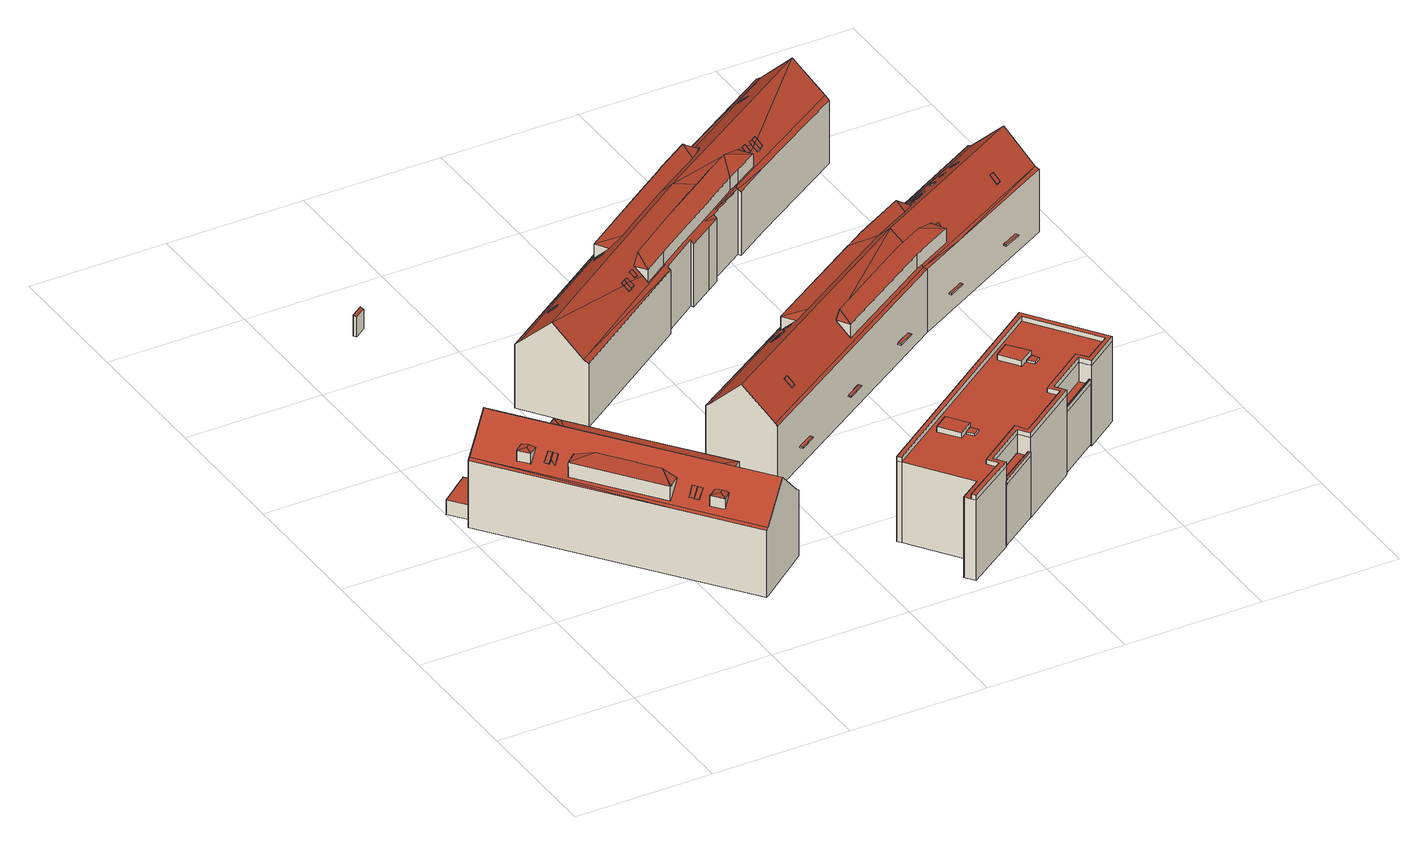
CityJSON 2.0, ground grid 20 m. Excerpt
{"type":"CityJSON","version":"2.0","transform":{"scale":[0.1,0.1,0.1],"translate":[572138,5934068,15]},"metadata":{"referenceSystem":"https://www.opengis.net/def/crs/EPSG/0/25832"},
"CityObjects":{
"building1":{"type":"Building","attributes":{"Grundfläche 2D":"460.038607","Grundhöhe NN":"15.572"},"children":["building1-1","building1-2","building1-3","building1-4","building1-5","building1-6","building1-7","building1-8"],"geometry":[{"type":"Solid","lod":"3","boundaries":[[[[0,1,2,3,4,5,6]],[[0,6,7]],[[8,0,7]],[[9,5,4,10]],[[11,12,13,14,15],[8,16,17,18,19,20,10,4,3,2,1,0]],[[21,22,15]],[[22,23,11,15]],[[24,25,26]],[[26,25,27,28,29,30]],[[31,32,33,34,35,24,26,36,37]],[[38,32,31,39]],[[40,41,42,43,44,13,45]],[[46,47,44,43]],[[48,46,43,49]],[[36,26,13,12,50,51,52,53,39,31,37]],[[13,26,30,29]],[[54,55,50]],[[50,55,56]],[[57,58,59]],[[51,60,61,62,63,64,65,59]],[[66,57,59]],[[44,47,67]],[[41,40,45,13,29,28,68]],[[50,56,51]],[[69,70,71,72,73,74,75,58]],[[76,77,66]],[[66,77,57]],[[78,79,80,81]],[[70,69,58,57,77]],[[59,65,64,76,66]],[[61,60,51,56,55]],[[75,74,73,47,46,48]],[[18,17,6,5]],[[17,16,8,7,6]],[[20,19,18,5,9,10]],[[42,41,68,28,27,25]],[[52,32,38,39,53]],[[58,75,48,49,43,24,35,34,33,32,52,51,59]],[[43,42,25,24]],[[81,82,83,21,15,14,13,44,67,84,85,78]],[[23,22,21,83,86]],[[87,54,50,12,11,23,86,88]],[[55,54,87,89]],[[61,55,89,90,62]],[[63,62,90,91]],[[76,64,63,91,92]],[[77,76,92,93]],[[70,77,93,94,71]],[[72,71,94,95]],[[47,73,72,95,96]],[[67,47,96,84]],[[79,78,85,97]],[[80,79,97,98]],[[81,80,98,82]],[[90,89,87,88,86,83,82,98,97,85,84,96,95,94,93,92,91]]]],"semantics":{"surfaces":[{"type":"RoofSurface"},{"type":"WallSurface"},{"type":"GroundSurface"}],"values":[[0,0,0,0,0,0,0,0,0,0,0,0,0,0,0,0,0,0,0,0,0,0,0,0,0,0,0,0,1,1,1,1,1,1,1,1,1,1,1,1,1,1,1,1,1,1,1,1,1,1,1,1,1,1,2]]}}]},
"building1-1":{"type":"BuildingInstallation","parents":["building1"],"geometry":[{"type":"MultiSurface","lod":"3","boundaries":[[[99,100,101,102]],[[102,101,103,104]],[[99,102,104,105]],[[100,99,105,106]],[[101,100,106,103]]],"semantics":{"surfaces":[{"type":"RoofSurface"},{"type":"WallSurface"}],"values":[0,1,1,1,1]}}]},
"building1-2":{"type":"BuildingInstallation","parents":["building1"],"geometry":[{"type":"MultiSurface","lod":"3","boundaries":[[[107,108,109]],[[110,108,107,111,112]],[[113,109,108,110]],[[114,115,116,112,111,107]],[[117,118,109,113,119]],[[118,114,107,109]]],"semantics":{"surfaces":[{"type":"RoofSurface"},{"type":"WallSurface"}],"values":[0,0,0,1,1,1]}}]},
"building1-3":{"type":"BuildingInstallation","parents":["building1"],"geometry":[{"type":"MultiSurface","lod":"3","boundaries":[[[120,121,122,123]],[[122,121,124,125]],[[123,122,125,126]],[[120,123,126,127]],[[121,120,127,124]]],"semantics":{"surfaces":[{"type":"RoofSurface"},{"type":"WallSurface"}],"values":[0,1,1,1,1]}}]},
"building1-4":{"type":"BuildingInstallation","parents":["building1"],"geometry":[{"type":"MultiSurface","lod":"3","boundaries":[[[128,129,130,131]],[[128,131,132,133]],[[130,129,134,135]],[[131,130,135,132]],[[129,128,133,134]]],"semantics":{"surfaces":[{"type":"RoofSurface"},{"type":"WallSurface"}],"values":[0,1,1,1,1]}}]},
"building1-5":{"type":"BuildingInstallation","parents":["building1"],"geometry":[{"type":"MultiSurface","lod":"3","boundaries":[[[136,137,138,139]],[[139,138,140,141]],[[136,139,141,142]],[[137,136,142,143]],[[138,137,143,140]]],"semantics":{"surfaces":[{"type":"RoofSurface"},{"type":"WallSurface"}],"values":[0,1,1,1,1]}}]},
"building1-6":{"type":"BuildingInstallation","parents":["building1"],"geometry":[{"type":"MultiSurface","lod":"3","boundaries":[[[144,145,146,123]],[[145,144,147,148]],[[123,146,149,126]],[[144,123,126,147]],[[146,145,148,149]]],"semantics":{"surfaces":[{"type":"RoofSurface"},{"type":"WallSurface"}],"values":[0,1,1,1,1]}}]},
"building1-7":{"type":"BuildingInstallation","parents":["building1"],"geometry":[{"type":"MultiSurface","lod":"3","boundaries":[[[150,151,152]],[[151,153,154,155,152]],[[156,153,151,150,157]],[[154,153,156]],[[158,159,150,152]],[[157,150,159]],[[152,155,158]]],"semantics":{"surfaces":[{"type":"RoofSurface"},{"type":"WallSurface"}],"values":[0,0,0,1,1,1,1]}}]},
"building1-8":{"type":"BuildingInstallation","parents":["building1"],"geometry":[{"type":"MultiSurface","lod":"3","boundaries":[[[160,161,162,163]],[[164,160,163,165]],[[166,165,163,162,167,45]],[[164,165,166,168]],[[169,161,160,164,168,40]],[[162,161,169,167]]],"semantics":{"surfaces":[{"type":"RoofSurface"},{"type":"WallSurface"}],"values":[0,0,1,1,1,1]}}]},
"building2":{"type":"Building","attributes":{"Grundfläche 2D":"0.845086","Grundhöhe NN":"15.841"},"geometry":[{"type":"Solid","lod":"3","boundaries":[[[[170,171,172,173]],[[174,175,173,172]],[[175,176,170,173]],[[176,177,171,170]],[[177,174,172,171]],[[177,176,175,174]]]],"semantics":{"surfaces":[{"type":"RoofSurface"},{"type":"WallSurface"},{"type":"GroundSurface"}],"values":[[0,1,1,1,1,2]]}}]},
"building3":{"type":"Building","attributes":{"Grundfläche 2D":"2.173092","Grundhöhe NN":"16.131"},"geometry":[{"type":"Solid","lod":"3","boundaries":[[[[178,179,180,181]],[[182,183,181,180]],[[183,184,178,181]],[[184,185,179,178]],[[185,182,180,179]],[[185,184,183,182]]]],"semantics":{"surfaces":[{"type":"RoofSurface"},{"type":"WallSurface"},{"type":"GroundSurface"}],"values":[[0,1,1,1,1,2]]}}]},
"building4":{"type":"Building","attributes":{"Grundfläche 2D":"13.571513","Grundhöhe NN":"16.630"},"children":["building4-1"],"geometry":[{"type":"Solid","lod":"3","boundaries":[[[[186,187,188,189,190,191]],[[190,189,192,193]],[[189,188,187,194,192]],[[186,191,190,193,195]],[[187,186,195,194]],[[192,194,195,193]]]],"semantics":{"surfaces":[{"type":"RoofSurface"},{"type":"WallSurface"},{"type":"GroundSurface"}],"values":[[0,1,1,1,1,2]]}}]},
"building4-1":{"type":"BuildingInstallation","parents":["building4"],"geometry":[{"type":"MultiSurface","lod":"3","boundaries":[[[196,197,198,199]],[[199,198,188,191]],[[196,199,191,186]],[[197,196,186,187]],[[198,197,187,188]]],"semantics":{"surfaces":[{"type":"RoofSurface"},{"type":"WallSurface"}],"values":[0,1,1,1,1]}}]},
"building5":{"type":"Building","attributes":{"Grundfläche 2D":"453.626134","Grundhöhe NN":"16.461"},"children":["building5-1","building5-2","building5-3","building5-4"],"geometry":[{"type":"Solid","lod":"3","boundaries":[[[[200,201,202,203,204,205,206,207,208,209,210,211,212,213,214,215,216,217,218,219,220,221,222,223,224,225,226,227]],[[228,229,230,231,232,233,234,235,236,237,238,239,240,241]],[[242,241,208,207]],[[241,240,209,208]],[[210,209,240,239]],[[211,210,239,238]],[[237,212,211,238]],[[237,236,213,212]],[[236,235,214,213]],[[215,214,235,234]],[[234,233,216,215]],[[233,232,217,216]],[[232,231,218,217]],[[219,218,231,230]],[[230,243,220,219]],[[243,244,221,220]],[[244,245,222,221]],[[245,246,223,222]],[[246,247,224,223]],[[247,248,225,224]],[[248,249,250,227,226,225]],[[250,251,200,227]],[[251,252,253,254,255,204,203,202,201,200]],[[255,256,205,204]],[[256,257,206,205]],[[257,242,207,206]],[[241,242,258,259]],[[228,241,259,260]],[[229,228,260,261]],[[243,230,229,261,262]],[[244,243,262,263]],[[245,244,263,264]],[[246,245,264,265]],[[247,246,265,266]],[[248,247,266,267]],[[268,250,249,248,267,269]],[[251,250,268,270]],[[271,272,273,255,254,253,252,251,270,274]],[[256,255,273,275]],[[257,256,275,276]],[[242,257,276,258]],[[267,266,265,264,263,262,261,260,259,258,276,275,273,272,271,274,270,268,269]]]],"semantics":{"surfaces":[{"type":"RoofSurface"},{"type":"WallSurface"},{"type":"GroundSurface"}],"values":[[0,0,1,1,1,1,1,1,1,1,1,1,1,1,1,1,1,1,1,1,1,1,1,1,1,1,1,1,1,1,1,1,1,1,1,1,1,1,1,1,1,2]]}}]},
"building5-1":{"type":"BuildingInstallation","parents":["building5"],"geometry":[{"type":"MultiSurface","lod":"3","boundaries":[[[277,278,279,280]],[[280,279,281,282]],[[282,283,277,280]],[[283,284,278,277]],[[279,278,284,281]]],"semantics":{"surfaces":[{"type":"RoofSurface"},{"type":"WallSurface"}],"values":[0,1,1,1,1]}}]},
"building5-2":{"type":"BuildingInstallation","parents":["building5"],"geometry":[{"type":"MultiSurface","lod":"3","boundaries":[[[285,286,287,288]],[[289,290,286,285]],[[290,291,287,286]],[[288,287,291,292]],[[292,289,285,288]]],"semantics":{"surfaces":[{"type":"RoofSurface"},{"type":"WallSurface"}],"values":[0,1,1,1,1]}}]},
"building5-3":{"type":"BuildingInstallation","parents":["building5"],"geometry":[{"type":"MultiSurface","lod":"3","boundaries":[[[293,294,295,296]],[[297,298,296,295]],[[293,296,298,299]],[[294,293,299,300]],[[300,297,295,294]]],"semantics":{"surfaces":[{"type":"RoofSurface"},{"type":"WallSurface"}],"values":[0,1,1,1,1]}}]},
"building5-4":{"type":"BuildingInstallation","parents":["building5"],"geometry":[{"type":"MultiSurface","lod":"3","boundaries":[[[301,302,303,304]],[[305,306,302,301]],[[303,302,306,307]],[[304,303,307,308]],[[308,305,301,304]]],"semantics":{"surfaces":[{"type":"RoofSurface"},{"type":"WallSurface"}],"values":[0,1,1,1,1]}}]},
"building6":{"type":"Building","attributes":{"Grundfläche 2D":"695.184741","Grundhöhe NN":"15.725"},"children":["building6-1","building6-2","building6-3","building6-4","building6-5","building6-6","building6-7","building6-8","building6-9","building6-10"],"geometry":[{"type":"Solid","lod":"3","boundaries":[[[[309,310,311]],[[312,313,314,315,316,317]],[[318,319,309,311,320,321,322,317,316,315,323,324]],[[325,326,327,328,329,330,331,332,333,334,335,336,337,338]],[[337,336,339]],[[328,340,341,342,343,329]],[[342,341,344]],[[345,346,347]],[[348,349,345]],[[350,351,352,353,346,345,349]],[[354,355,349,348]],[[356,349,355]],[[320,311,310,357,358,359,349,356,360,361,321]],[[362,363,364,365,366,367,368,360,369,370]],[[371,372,369]],[[372,373,374,375,376,377,378,379,380,381,382,383,384,385,386,387,362,370,369]],[[379,378,377]],[[335,334,333,388,389,361,360,368,367,366,365,364,339,336]],[[390,391,380]],[[391,392,393,382,380]],[[380,382,381]],[[394,344,394,395,396,397,398,382,393,399,400]],[[401,312,317,322,321,361,399,346,353,402]],[[403,350,349]],[[382,398,383]],[[394,344,396,395]],[[399,361,343,342,344,394,400]],[[329,361,389,330]],[[359,403,349]],[[361,329,343]],[[310,309,357]],[[313,312,401]],[[314,313,401,402,353,352,315]],[[352,351,323,315]],[[351,350,324,323]],[[350,403,318,324]],[[358,357,309,319,318,403,359]],[[363,362,338,337]],[[362,387,386,385,384,328,327,326,325,338]],[[384,383,398,340,328]],[[398,397,341,340]],[[341,397,396,344]],[[330,389,388,333,332,331]],[[337,339,364,363]],[[404,348,345,347,405,406]],[[404,354,348]],[[355,354,404,407]],[[408,371,369,360,356,355,407,409]],[[372,371,408,410]],[[373,372,410,411]],[[374,373,411,412]],[[375,374,412,413]],[[376,375,413,414]],[[377,376,414,415]],[[379,377,415,416]],[[380,379,416,417]],[[390,380,417,418]],[[419,392,391,390,418,420]],[[347,346,399,393,392,419,405]],[[416,415,414,413,412,411,410,408,409,407,404,406,405,419,420,418,417]]]],"semantics":{"surfaces":[{"type":"RoofSurface"},{"type":"WallSurface"},{"type":"GroundSurface"}],"values":[[0,0,0,0,0,0,0,0,0,0,0,0,0,0,0,0,0,0,0,0,0,0,0,0,0,0,0,0,0,0,1,1,1,1,1,1,1,1,1,1,1,1,1,1,1,1,1,1,1,1,1,1,1,1,1,1,1,1,1,2]]}}]},
"building6-1":{"type":"BuildingInstallation","parents":["building6"],"geometry":[{"type":"MultiSurface","lod":"3","boundaries":[[[421,422,423,424]],[[424,423,425,426]],[[421,424,426,427]],[[422,421,427,428]],[[423,422,428,425]]],"semantics":{"surfaces":[{"type":"RoofSurface"},{"type":"WallSurface"}],"values":[0,1,1,1,1]}}]},
"building6-2":{"type":"BuildingInstallation","parents":["building6"],"geometry":[{"type":"MultiSurface","lod":"3","boundaries":[[[429,430,431,432]],[[433,429,432,434]],[[435,434,432,431,436,368]],[[433,434,435,437]],[[438,430,429,433,437,367]],[[431,430,438,436]]],"semantics":{"surfaces":[{"type":"RoofSurface"},{"type":"WallSurface"}],"values":[0,0,1,1,1,1]}}]},
"building6-3":{"type":"BuildingInstallation","parents":["building6"],"geometry":[{"type":"MultiSurface","lod":"3","boundaries":[[[439,440,441,442]],[[439,442,443,444]],[[440,439,444,445]],[[442,441,446,443]],[[441,440,445,446]]],"semantics":{"surfaces":[{"type":"RoofSurface"},{"type":"WallSurface"}],"values":[0,1,1,1,1]}}]},
"building6-4":{"type":"BuildingInstallation","parents":["building6"],"geometry":[{"type":"MultiSurface","lod":"3","boundaries":[[[447,448,449,450]],[[448,447,451,452]],[[449,448,452,453]],[[450,449,453,454]],[[447,450,454,451]]],"semantics":{"surfaces":[{"type":"RoofSurface"},{"type":"WallSurface"}],"values":[0,1,1,1,1]}}]},
"building6-5":{"type":"BuildingInstallation","parents":["building6"],"geometry":[{"type":"MultiSurface","lod":"3","boundaries":[[[455,456,457,458]],[[459,455,458,460]],[[461,460,458,457,462,400]],[[459,460,461,463]],[[464,456,455,459,463,394]],[[457,456,464,462]]],"semantics":{"surfaces":[{"type":"RoofSurface"},{"type":"WallSurface"}],"values":[0,0,1,1,1,1]}}]},
"building6-6":{"type":"BuildingInstallation","parents":["building6"],"geometry":[{"type":"MultiSurface","lod":"3","boundaries":[[[455,459,465,466]],[[467,455,466,468]],[[469,468,466,465,470,395]],[[467,468,469,471]],[[463,459,455,467,471,394]],[[465,459,463,470]]],"semantics":{"surfaces":[{"type":"RoofSurface"},{"type":"WallSurface"}],"values":[0,0,1,1,1,1]}}]},
"building6-7":{"type":"BuildingInstallation","parents":["building6"],"geometry":[{"type":"MultiSurface","lod":"3","boundaries":[[[472,473,474,475,476]],[[476,475,474,477,478,475]],[[479,477,474,473]],[[475,480,472,476]],[[480,479,473,472]]],"semantics":{"surfaces":[{"type":"RoofSurface"},{"type":"WallSurface"}],"values":[0,1,1,1,1]}}]},
"building6-8":{"type":"BuildingInstallation","parents":["building6"],"geometry":[{"type":"MultiSurface","lod":"3","boundaries":[[[481,482,483,484,485,486]],[[484,483,487,488]],[[489,486,485,484,488,490]],[[481,486,489,491]],[[487,483,482,481,491,492]]],"semantics":{"surfaces":[{"type":"RoofSurface"},{"type":"WallSurface"}],"values":[0,1,1,1,1]}}]},
"building6-9":{"type":"BuildingInstallation","parents":["building6"],"geometry":[{"type":"MultiSurface","lod":"3","boundaries":[[[493,494,495,496]],[[496,495,497,498]],[[493,496,498,499]],[[494,493,499,500]],[[495,494,500,497]]],"semantics":{"surfaces":[{"type":"RoofSurface"},{"type":"WallSurface"}],"values":[0,1,1,1,1]}}]},
"building6-10":{"type":"BuildingInstallation","parents":["building6"],"geometry":[{"type":"MultiSurface","lod":"3","boundaries":[[[501,502,503,504]],[[505,501,504,506]],[[507,506,504,503,508,365]],[[505,506,507,509]],[[510,502,501,505,509,366]],[[503,502,510,508]]],"semantics":{"surfaces":[{"type":"RoofSurface"},{"type":"WallSurface"}],"values":[0,0,1,1,1,1]}}]},
"building7":{"type":"Building","attributes":{"Grundfläche 2D":"2.211440","Grundhöhe NN":"16.138"},"geometry":[{"type":"Solid","lod":"3","boundaries":[[[[511,512,513,514]],[[515,516,514,513]],[[516,517,511,514]],[[517,518,512,511]],[[518,515,513,512]],[[518,517,516,515]]]],"semantics":{"surfaces":[{"type":"RoofSurface"},{"type":"WallSurface"},{"type":"GroundSurface"}],"values":[[0,1,1,1,1,2]]}}]},
"building8":{"type":"Building","attributes":{"Grundfläche 2D":"13.014905","Grundhöhe NN":"16.655"},"children":["building8-1"],"geometry":[{"type":"Solid","lod":"3","boundaries":[[[[519,520,521,522,523,524,525]],[[524,523,526,527]],[[520,519,528,529]],[[530,526,523,522,521,520,529,531]],[[519,525,524,527,528]],[[526,530,531,529,528,527]]]],"semantics":{"surfaces":[{"type":"RoofSurface"},{"type":"WallSurface"},{"type":"GroundSurface"}],"values":[[0,1,1,1,1,2]]}}]},
"building8-1":{"type":"BuildingInstallation","parents":["building8"],"geometry":[{"type":"MultiSurface","lod":"3","boundaries":[[[532,533,534,535]],[[535,534,525,519]],[[532,535,519,520]],[[533,532,520,521]],[[534,533,521,525]]],"semantics":{"surfaces":[{"type":"RoofSurface"},{"type":"WallSurface"}],"values":[0,1,1,1,1]}}]},
"building9":{"type":"Building","attributes":{"Grundfläche 2D":"703.942813","Grundhöhe NN":"16.036"},"children":["building9-1","building9-2","building9-3","building9-4","building9-5","building9-6","building9-7","building9-8","building9-9","building9-10","building9-11","building9-12","building9-13","building9-14","building9-15","building9-16","building9-17"],"geometry":[{"type":"Solid","lod":"3","boundaries":[[[[536,537,538,539]],[[540,541,542,536,539,543]],[[544,545,546,547,548,549,541,540]],[[548,547,550]],[[551,552,553]],[[554,555,551]],[[551,555,552]],[[556,555,554]],[[556,557,558,540,543,539,538,537,559,560,555]],[[561,562,563,564,565,566,567,558,557,568,569]],[[555,560,570]],[[571,572,569,568,573]],[[574,575,558,567,576,577]],[[578,569,572]],[[579,580,578]],[[580,569,578]],[[575,581,582,583,584,585,586,587,561,569,580,588,558]],[[544,540,558,588,552,555,570,589,590,550,547,546,545]],[[566,591,592,593,594,581,575,574,577,576,567]],[[591,566,595,596]],[[594,597,598,583,582,581]],[[559,599,560]],[[537,536,559]],[[590,548,550]],[[590,589,549,548]],[[570,560,541,549,589]],[[560,599,559,536,542,541]],[[563,562,592,591]],[[592,562,561,587,586,594,593]],[[584,583,598,597,594,586,585]],[[574,575,581,575]],[[566,567,576,567]],[[564,596,595,566,565]],[[564,563,591,596]],[[551,553,600,601]],[[554,551,601,602]],[[573,568,557,556,554,602,603]],[[572,571,573,603,604]],[[579,578,572,604,605]],[[600,553,552,588,580,579,605,606]],[[601,600,606,605,604,603,602]]]],"semantics":{"surfaces":[{"type":"RoofSurface"},{"type":"WallSurface"},{"type":"GroundSurface"}],"values":[[0,0,0,0,0,0,0,0,0,0,0,0,0,0,0,0,0,0,0,0,0,0,1,1,1,1,1,1,1,1,1,1,1,1,1,1,1,1,1,1,2]]}}]},
"building9-1":{"type":"BuildingInstallation","parents":["building9"],"geometry":[{"type":"MultiSurface","lod":"3","boundaries":[[[607,608,609,610]],[[610,609,611,612]],[[607,610,612,613]],[[608,607,613,614]],[[609,608,614,611]]],"semantics":{"surfaces":[{"type":"RoofSurface"},{"type":"WallSurface"}],"values":[0,1,1,1,1]}}]},
"building9-2":{"type":"BuildingInstallation","parents":["building9"],"geometry":[{"type":"MultiSurface","lod":"3","boundaries":[[[615,616,617,618,619,620]],[[621,622,616,615]],[[623,624,621,615,620,619]],[[622,625,617,616]],[[619,618,617,625,623]]],"semantics":{"surfaces":[{"type":"RoofSurface"},{"type":"WallSurface"}],"values":[0,1,1,1,1]}}]},
"building9-3":{"type":"BuildingInstallation","parents":["building9"],"geometry":[{"type":"MultiSurface","lod":"3","boundaries":[[[626,627,628,629]],[[626,629,630,631]],[[629,628,632,630]],[[627,626,631,633]],[[628,627,633,632]]],"semantics":{"surfaces":[{"type":"RoofSurface"},{"type":"WallSurface"}],"values":[0,1,1,1,1]}}]},
"building9-4":{"type":"BuildingInstallation","parents":["building9"],"geometry":[{"type":"MultiSurface","lod":"3","boundaries":[[[634,635,636,637]],[[635,634,638,639]],[[636,635,639,640]],[[634,637,641,638]],[[637,636,640,641]]],"semantics":{"surfaces":[{"type":"RoofSurface"},{"type":"WallSurface"}],"values":[0,1,1,1,1]}}]},
"building9-5":{"type":"BuildingInstallation","parents":["building9"],"geometry":[{"type":"MultiSurface","lod":"3","boundaries":[[[642,643,644,645]],[[642,645,646,647]],[[645,644,648,646]],[[643,642,647,649]],[[644,643,649,648]]],"semantics":{"surfaces":[{"type":"RoofSurface"},{"type":"WallSurface"}],"values":[0,1,1,1,1]}}]},
"building9-6":{"type":"BuildingInstallation","parents":["building9"],"geometry":[{"type":"MultiSurface","lod":"3","boundaries":[[[650,651,652,653]],[[653,652,654,655]],[[650,653,655,656]],[[651,650,656,657]],[[652,651,657,654]]],"semantics":{"surfaces":[{"type":"RoofSurface"},{"type":"WallSurface"}],"values":[0,1,1,1,1]}}]},
"building9-7":{"type":"BuildingInstallation","parents":["building9"],"geometry":[{"type":"MultiSurface","lod":"3","boundaries":[[[650,653,658,659]],[[658,653,655,660]],[[659,658,660,661]],[[650,659,661,656]],[[653,650,656,655]]],"semantics":{"surfaces":[{"type":"RoofSurface"},{"type":"WallSurface"}],"values":[0,1,1,1,1]}}]},
"building9-8":{"type":"BuildingInstallation","parents":["building9"],"geometry":[{"type":"MultiSurface","lod":"3","boundaries":[[[662,663,664,665]],[[663,662,666,667]],[[662,665,668,666]],[[665,664,669,668]],[[664,663,667,669]]],"semantics":{"surfaces":[{"type":"RoofSurface"},{"type":"WallSurface"}],"values":[0,1,1,1,1]}}]},
"building9-9":{"type":"BuildingInstallation","parents":["building9"],"geometry":[{"type":"MultiSurface","lod":"3","boundaries":[[[670,671,672,673]],[[673,672,674,675]],[[670,673,675,676]],[[671,670,676,677]],[[672,671,677,674]]],"semantics":{"surfaces":[{"type":"RoofSurface"},{"type":"WallSurface"}],"values":[0,1,1,1,1]}}]},
"building9-10":{"type":"BuildingInstallation","parents":["building9"],"geometry":[{"type":"MultiSurface","lod":"3","boundaries":[[[678,679,680,681]],[[679,678,682,683]],[[680,679,683,684]],[[681,680,684,685]],[[678,681,685,682]]],"semantics":{"surfaces":[{"type":"RoofSurface"},{"type":"WallSurface"}],"values":[0,1,1,1,1]}}]},
"building9-11":{"type":"BuildingInstallation","parents":["building9"],"geometry":[{"type":"MultiSurface","lod":"3","boundaries":[[[686,634,687,688]],[[688,687,689,690]],[[686,688,690,691]],[[634,686,691,638]],[[687,634,638,689]]],"semantics":{"surfaces":[{"type":"RoofSurface"},{"type":"WallSurface"}],"values":[0,1,1,1,1]}}]},
"building9-12":{"type":"BuildingInstallation","parents":["building9"],"geometry":[{"type":"MultiSurface","lod":"3","boundaries":[[[692,693,694,695]],[[695,694,696,697]],[[692,695,697,698]],[[693,692,698,699]],[[694,693,699,696]]],"semantics":{"surfaces":[{"type":"RoofSurface"},{"type":"WallSurface"}],"values":[0,1,1,1,1]}}]},
"building9-13":{"type":"BuildingInstallation","parents":["building9"],"geometry":[{"type":"MultiSurface","lod":"3","boundaries":[[[700,701,702,703]],[[704,705,702,701]],[[705,706,703,702]],[[706,707,700,703]],[[707,704,701,700]],[[704,707,706,705]]],"semantics":{"surfaces":[{"type":"RoofSurface"},{"type":"WallSurface"},{"type":"OuterCeilingSurface"}],"values":[0,1,1,1,1,2]}}]},
"building9-14":{"type":"BuildingInstallation","parents":["building9"],"geometry":[{"type":"MultiSurface","lod":"3","boundaries":[[[708,709,710,711]],[[712,713,710,709]],[[713,714,711,710]],[[714,715,708,711]],[[715,712,709,708]],[[712,715,714,713]]],"semantics":{"surfaces":[{"type":"RoofSurface"},{"type":"WallSurface"},{"type":"OuterCeilingSurface"}],"values":[0,1,1,1,1,2]}}]},
"building9-15":{"type":"BuildingInstallation","parents":["building9"],"geometry":[{"type":"MultiSurface","lod":"3","boundaries":[[[716,717,718,719]],[[720,721,719,718]],[[721,722,716,719]],[[722,723,717,716]],[[723,720,718,717]],[[723,722,721,720]]],"semantics":{"surfaces":[{"type":"RoofSurface"},{"type":"WallSurface"},{"type":"OuterCeilingSurface"}],"values":[0,1,1,1,1,2]}}]},
"building9-16":{"type":"BuildingInstallation","parents":["building9"],"geometry":[{"type":"MultiSurface","lod":"3","boundaries":[[[724,725,726,727]],[[725,728,729,726]],[[727,726,729,730]],[[724,727,730,731]],[[725,724,731,728]],[[729,728,731,730]]],"semantics":{"surfaces":[{"type":"RoofSurface"},{"type":"WallSurface"},{"type":"OuterCeilingSurface"}],"values":[0,1,1,1,1,2]}}]},
"building9-17":{"type":"BuildingInstallation","parents":["building9"],"geometry":[{"type":"MultiSurface","lod":"3","boundaries":[[[732,733,734,735]],[[736,737,734,733]],[[737,738,735,734]],[[738,739,732,735]],[[739,736,733,732]],[[736,739,738,737]]],"semantics":{"surfaces":[{"type":"RoofSurface"},{"type":"WallSurface"},{"type":"OuterCeilingSurface"}],"values":[0,1,1,1,1,2]}}]},
"building10":{"type":"Building","attributes":{"Grundfläche 2D":"2.745351","Grundhöhe NN":"16.042"},"geometry":[{"type":"Solid","lod":"3","boundaries":[[[[740,741,742,743]],[[744,745,743,742]],[[745,746,740,743]],[[746,747,741,740]],[[747,744,742,741]],[[747,746,745,744]]]],"semantics":{"surfaces":[{"type":"RoofSurface"},{"type":"WallSurface"},{"type":"GroundSurface"}],"values":[[0,1,1,1,1,2]]}}]},
"building11":{"type":"Building","attributes":{"Grundfläche 2D":"29.252474","Grundhöhe NN":"16.036"},"geometry":[{"type":"Solid","lod":"3","boundaries":[[[[748,749,750,751]],[[749,748,752,753]],[[750,749,753,754]],[[751,750,754,755]],[[748,751,755,752]],[[753,752,755,754]]]],"semantics":{"surfaces":[{"type":"RoofSurface"},{"type":"WallSurface"},{"type":"GroundSurface"}],"values":[[0,1,1,1,1,2]]}}]},
"building12":{"type":"Building","attributes":{"Grundfläche 2D":"29.382657","Grundhöhe NN":"16.072"},"geometry":[{"type":"Solid","lod":"3","boundaries":[[[[756,757,758,759]],[[760,761,759,758]],[[761,762,756,759]],[[762,763,757,756]],[[763,760,758,757]],[[763,762,761,760]]]],"semantics":{"surfaces":[{"type":"RoofSurface"},{"type":"WallSurface"},{"type":"GroundSurface"}],"values":[[0,1,1,1,1,2]]}}]}
},
"vertices":[
[191,265,140],[171,291,140],[169,294,140],[167,297,140],[135,338,140],[98,342,135],[183,230,135],[184,230,135],[201,243,135],[114,355,135],[115,355,135],[263,120,110],[301,149,157],[51,475,157],[24,455,123],[14,447,110],[184,230,114],[183,230,113],[98,342,113],[102,345,118],[114,355,134],[11,444,108],[178,225,108],[260,118,108],[139,432,134],[133,440,134],[127,403,140],[117,428,134],[116,427,134],[118,422,136],[125,409,139],[252,242,139],[288,238,134],[190,366,134],[150,418,134],[150,419,134],[128,403,140],[244,252,139],[272,225,134],[271,225,134],[118,436,127],[124,433,124],[133,440,112],[139,432,112],[89,504,110],[111,440,130],[152,420,110],[155,423,106],[150,418,112],[150,419,112],[338,178,110],[272,259,113],[288,238,113],[272,225,133],[342,181,106],[278,263,106],[274,261,110],[192,368,110],[190,366,113],[230,314,113],[274,261,112],[278,263,111],[289,272,109],[247,326,109],[236,318,111],[232,316,112],[232,316,110],[92,507,106],[117,428,133],[192,368,112],[196,370,111],[207,378,109],[166,431,109],[155,423,111],[152,420,112],[150,418,113],[236,318,106],[196,370,106],[69,489,28],[46,519,28],[1,484,28],[24,455,28],[24,455,6],[11,444,6],[92,507,6],[69,489,6],[260,118,6],[342,181,6],[263,120,6],[278,263,6],[289,272,6],[247,326,6],[236,318,6],[196,370,6],[207,378,6],[166,431,6],[155,423,6],[46,519,6],[1,484,6],
[95,376,132],[91,381,132],[82,375,121],[86,369,121],[82,375,120],[86,369,120],[95,376,131],[91,381,131],
[69,386,133],[70,399,134],[57,401,133],[76,404,134],[72,388,133],[82,396,133],[70,412,133],[69,386,116],[72,388,120],[79,394,129],[60,404,121],[57,401,116],[66,408,128],
[211,223,132],[203,216,121],[207,211,121],[216,217,132],[203,216,120],[207,211,120],[216,217,131],[211,223,131],
[91,363,121],[99,369,132],[95,375,132],[87,369,121],[87,369,120],[91,363,120],[99,369,131],[95,375,131],
[276,220,134],[280,215,134],[287,220,126],[283,225,126],[287,220,125],[283,225,125],[276,220,133],[280,215,133],
[207,210,121],[211,205,121],[220,211,132],[207,210,120],[211,205,120],[220,211,131],
[231,174,133],[233,188,134],[218,190,133],[238,193,134],[235,197,134],[232,200,133],[240,191,134],[244,185,133],[218,190,117],[231,174,117],
[118,436,128],[120,438,125],[116,444,125],[111,440,131],[113,433,134],[109,438,134],[109,438,133],[116,444,124],[113,433,133],[120,438,124],
[119,903,38],[116,907,40],[100,896,40],[103,892,38],[100,896,8],[103,892,8],[119,903,8],[116,907,8],
[525,197,45],[510,186,45],[517,177,45],[532,188,45],[517,177,11],[532,188,11],[525,197,11],[510,186,11],
[574,58,108],[634,100,108],[632,103,108],[623,116,108],[563,73,108],[572,61,108],[623,116,16],[563,73,16],[634,100,16],[574,58,16],
[574,58,115],[634,100,115],[632,103,115],[572,61,115],
[772,221,144],[779,211,144],[781,209,144],[782,207,144],[783,206,144],[833,242,144],[758,348,144],[460,137,144],[464,132,144],[756,338,144],[824,243,144],[784,215,144],[773,230,144],[703,180,144],[714,165,144],[635,109,144],[625,125,144],[555,75,144],[565,60,144],[499,15,144],[503,9,144],[574,58,144],[563,73,144],[623,116,144],[634,100,144],[722,163,144],[722,164,144],[712,178,144],[525,46,137],[493,23,137],[499,15,137],[565,60,137],[555,75,137],[625,125,137],[635,109,137],[714,165,137],[703,180,137],[773,230,137],[784,215,137],[824,243,137],[756,338,137],[464,132,137],[460,137,137],[503,9,137],[574,58,137],[563,73,137],[623,116,137],[634,100,137],[722,163,137],[722,164,137],[712,178,137],[772,221,137],[779,211,137],[781,209,137],[782,207,137],[783,206,137],[833,242,137],[758,348,137],[460,137,15],[464,132,15],[525,46,15],[493,23,15],[503,9,15],[574,58,15],[563,73,15],[623,116,15],[634,100,15],[722,163,15],[712,178,15],[722,164,15],[772,221,15],[781,209,15],[782,207,15],[783,206,15],[779,211,15],[833,242,15],[758,348,15],
[722,244,140],[732,251,140],[726,260,140],[715,253,140],[726,260,137],[715,253,137],[722,244,137],[732,251,137],
[557,142,145],[578,157,145],[558,185,145],[537,170,145],[557,142,137],[578,157,137],[558,185,137],[537,170,137],
[577,155,140],[567,148,140],[574,138,140],[584,145,140],[574,138,137],[584,145,137],[577,155,137],[567,148,137],
[727,263,145],[706,291,145],[685,276,145],[705,248,145],[727,263,137],[706,291,137],[685,276,137],[705,248,137],
[377,767,131],[389,749,131],[415,762,134],[594,885,132],[601,892,131],[591,906,131],[588,911,131],[588,910,131],[581,873,134],[500,852,131],[482,840,131],[426,770,134],[509,827,134],[578,871,134],[540,880,131],[529,872,131],[482,734,130],[557,785,130],[558,786,130],[602,816,130],[617,857,136],[584,836,136],[555,816,136],[533,802,136],[491,773,136],[418,722,135],[416,721,135],[414,720,135],[408,683,130],[444,708,130],[397,700,130],[620,827,130],[655,849,130],[619,858,136],[618,857,136],[643,867,130],[601,928,103],[767,1026,108],[764,1032,103],[537,885,103],[495,850,108],[529,872,108],[540,880,108],[588,911,108],[588,910,108],[491,855,103],[197,653,103],[201,648,108],[377,767,109],[482,840,109],[495,849,109],[227,610,151],[518,812,151],[444,708,111],[408,683,111],[404,690,118],[380,679,123],[374,676,124],[373,676,124],[367,673,125],[252,573,108],[448,710,110],[256,568,103],[452,703,104],[450,707,107],[506,746,107],[508,742,103],[543,766,103],[562,779,103],[540,772,109],[560,783,107],[616,820,106],[559,785,109],[615,822,109],[612,822,110],[602,816,111],[558,786,110],[557,785,110],[482,734,111],[533,802,135],[555,816,135],[619,816,103],[670,850,103],[820,944,103],[817,949,108],[674,878,123],[669,873,122],[650,856,117],[655,849,110],[620,827,110],[791,988,151],[680,883,124],[601,892,130],[597,898,123],[500,852,109],[491,855,7],[764,1032,7],[601,928,7],[197,653,7],[256,568,7],[227,610,7],[452,703,7],[450,707,7],[506,746,7],[508,742,7],[543,766,7],[562,779,7],[560,783,7],[616,820,7],[619,816,7],[820,944,7],[670,850,7],
[661,867,122],[657,874,129],[651,870,130],[655,863,122],[651,870,129],[655,863,121],[661,867,121],[657,874,128],
[373,676,125],[371,679,129],[365,675,129],[367,673,126],[377,670,119],[371,667,119],[371,667,118],[365,675,128],[377,670,118],[371,679,128],
[383,751,126],[377,761,115],[371,757,115],[377,747,126],[377,747,125],[383,751,125],[377,761,114],[371,757,114],
[707,980,115],[713,971,125],[719,974,125],[713,983,115],[707,980,114],[713,971,124],[719,974,124],[713,983,114],
[674,878,124],[678,872,117],[684,876,117],[680,883,125],[672,881,128],[678,885,128],[678,885,127],[684,876,116],[672,881,127],[678,872,116],
[666,878,128],[669,873,123],[678,871,117],[672,868,117],[672,868,116],[666,878,127],[678,871,116],
[607,902,125],[601,913,114],[595,909,114],[601,899,124],[601,899,125],[595,909,113],[601,899,123],[601,913,113],[607,902,124],
[261,681,115],[263,679,117],[268,672,126],[273,676,126],[269,683,118],[267,685,115],[268,672,125],[273,676,125],[267,685,114],[269,683,117],[261,681,114],[263,679,116],
[390,685,123],[395,688,123],[391,694,130],[385,691,130],[391,694,129],[385,691,129],[390,685,122],[395,688,122],
[374,676,125],[377,671,119],[383,675,119],[380,679,124],[372,680,129],[377,683,128],[377,683,127],[383,675,118],[372,680,128],[377,671,118],
[674,303,45],[659,292,45],[665,282,45],[681,293,45],[665,282,11],[681,293,11],[674,303,11],[659,292,11],
[722,164,108],[782,207,108],[781,209,108],[779,211,108],[772,221,108],[712,178,108],[721,166,108],[772,221,17],[712,178,17],[722,164,17],[782,207,17],[779,211,17],[781,209,17],
[782,207,115],[781,209,115],[721,166,115],[722,164,115],
[500,505,132],[512,487,132],[513,487,132],[533,495,137],[694,598,137],[655,604,132],[654,604,132],[539,499,137],[695,598,137],[697,600,137],[737,622,137],[751,629,137],[758,664,132],[684,623,132],[769,645,132],[686,633,105],[923,759,108],[920,764,105],[336,409,105],[677,622,108],[339,405,108],[364,366,153],[704,584,153],[500,505,111],[655,604,111],[729,547,111],[718,541,112],[567,444,112],[556,462,132],[557,463,132],[569,476,137],[589,489,137],[390,326,108],[730,545,108],[679,619,111],[552,425,105],[734,542,105],[392,322,105],[709,567,137],[714,569,137],[664,538,137],[706,565,137],[803,580,105],[971,672,105],[968,677,108],[747,588,137],[758,592,135],[770,596,133],[777,583,119],[777,582,118],[781,576,111],[744,556,111],[945,718,153],[684,623,111],[758,664,111],[567,444,133],[718,541,133],[744,556,133],[781,576,133],[557,463,133],[556,462,133],[777,582,133],[777,583,133],[654,604,111],[920,764,10],[686,633,10],[336,409,10],[392,322,10],[734,542,10],[971,672,10],[923,759,10],
[441,385,130],[435,381,130],[441,372,120],[447,376,120],[441,372,119],[447,376,119],[441,385,129],[435,381,129],
[781,597,130],[775,594,130],[780,585,120],[782,586,120],[786,588,120],[785,589,121],[781,597,129],[775,594,129],[786,588,119],[785,589,120],[780,585,119],
[500,492,123],[494,488,123],[498,482,130],[504,485,130],[504,485,129],[500,492,122],[498,482,129],[494,488,122],
[790,673,120],[795,663,131],[801,666,131],[796,676,120],[790,673,119],[795,663,130],[801,666,130],[796,676,119],
[822,686,124],[819,684,124],[822,679,129],[825,681,129],[825,681,128],[822,686,123],[822,679,128],[819,684,123],
[483,472,130],[489,476,130],[483,485,119],[477,481,119],[483,485,118],[477,481,118],[483,472,129],[489,476,129],
[470,477,119],[476,468,130],[470,477,118],[476,468,129],
[842,691,129],[846,693,129],[843,698,123],[839,696,123],[842,691,128],[846,693,128],[839,696,122],[843,698,122],
[775,662,121],[768,659,121],[773,651,130],[779,654,130],[773,651,129],[779,654,129],[775,662,120],[768,659,120],
[898,662,130],[892,659,130],[897,649,120],[903,653,120],[898,662,129],[892,659,129],[897,649,119],[903,653,119],
[795,662,131],[783,669,119],[788,659,130],[783,669,118],[788,659,129],[795,662,130],
[860,706,125],[865,698,133],[871,701,133],[866,709,125],[871,701,132],[866,709,124],[860,706,124],[865,698,132],
[467,364,41],[464,369,41],[441,354,41],[444,349,41],[464,369,39],[441,354,39],[444,349,39],[467,364,39],
[805,576,41],[803,580,41],[779,567,41],[782,563,41],[803,580,39],[779,567,39],[782,563,39],[805,576,39],
[669,494,41],[692,508,41],[689,513,41],[666,498,41],[689,513,39],[666,498,39],[669,494,39],[692,508,39],
[922,639,41],[919,644,41],[895,630,41],[897,626,41],[919,644,39],[895,630,39],[897,626,39],[922,639,39],
[579,436,41],[576,440,41],[552,425,41],[555,421,41],[576,440,39],[552,425,39],[555,421,39],[579,436,39],
[763,440,32],[770,429,32],[787,439,32],[781,451,32],[787,439,10],[781,451,10],[763,440,10],[770,429,10],
[840,414,43],[816,456,43],[764,425,44],[788,383,44],[840,414,10],[816,456,10],[764,425,10],[788,383,10],
[841,413,43],[789,381,44],[813,340,44],[866,372,43],[813,340,11],[866,372,11],[841,413,11],[789,381,11]
]}
